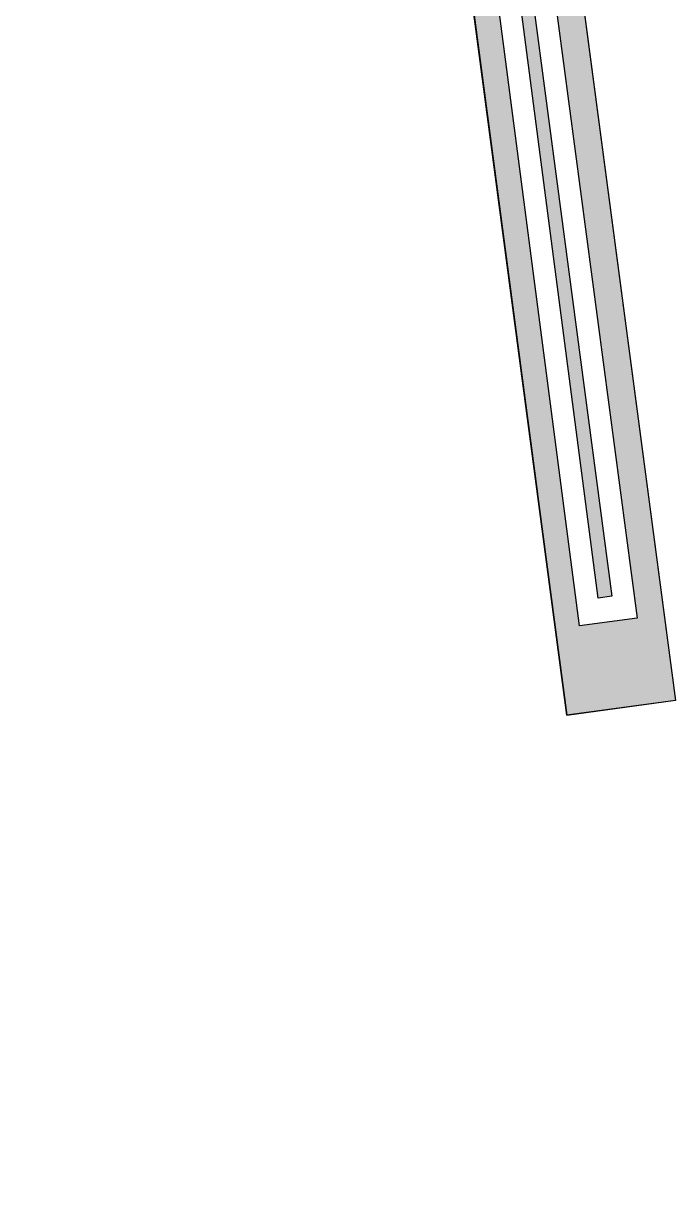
# Model space of a CAD drawing. Extents: x 24214 to 26635, y 31988 to 38688.
# Drawn here: x 25790.3 to 25909.2, y 34640.5 to 34853.6 of the extents above; entities that cross this region are included whole.
import ezdxf

# ---------------------------------------------------------------- set-up
doc = ezdxf.new("R2010")
doc.units = 0
doc.header["$MEASUREMENT"] = 0
doc.layers.add('Leica_3DDisto_2D', color=5, linetype='Continuous')

msp = doc.modelspace()

# ---------------------------------------------------------------- hatches: boundary and pattern name
at = {"linetype": 'ByBlock', "transparency": 33554495}
h = msp.add_hatch(color=254, dxfattribs=at)
h.paths.add_polyline_path([(25867.1765, 35046.91824), (25847.29459, 35044.70745), (25889.34938, 34727.53665), (25909.17272, 34730.18913)])
h.paths.add_polyline_path([(25852.99056, 35039.70745), (25862.93152, 35040.81285), (25902.13975, 34745.19145), (25891.664, 34743.79053)], flags=16)
h.paths.add_polyline_path([(25857.54734, 35035.70745), (25859.58421, 35035.70745), (25897.57437, 34749.19145), (25895.03645, 34748.85266)], flags=0)
msp.add_hatch(color=4, dxfattribs=at).paths.add_polyline_path([(25859.58421, 35035.70745), (25857.54734, 35035.70745), (25895.03645, 34748.85266), (25897.57437, 34749.19145)])

# ---------------------------------------------------------------- linework, layer by layer
at = {"linetype": 'ByBlock'}
for p in [(25889.34938, 34727.53665), (25889.34938, 34727.58197)]:
    msp.add_line(p, (25909.17272, 34730.23446), dxfattribs=at)
for points in [[(24928.42738, 34608.08474), (25356.29671, 34662.63377), (25356.29671, 34648.30981), (25472.89841, 34661.94209), (25418.30057, 35017.12817), (25864.54705, 35066.74913), (25909.17272, 34730.18913)], [(25847.29459, 35044.70745), (25867.1765, 35046.91824), (25909.17272, 34730.18913), (25889.34938, 34727.53665), (25847.29459, 35044.70745)], [(24930.95671, 34588.24532), (25336.29671, 34639.92209), (25336.29671, 34625.83532), (25495.81671, 34644.48532), (25441.23671, 34999.55532), (25847.29459, 35044.70745), (25889.34938, 34727.53665)]]:
    msp.add_lwpolyline(points, dxfattribs=at)
at = {"color": 5, "linetype": 'ByBlock'}
for points in [[(25852.99056, 35039.70745), (25862.93152, 35040.81285), (25902.13975, 34745.19145), (25891.664, 34743.79053)], [(25857.54734, 35035.70745), (25859.58421, 35035.70745), (25897.57437, 34749.19145), (25895.03645, 34748.85266)]]:
    msp.add_lwpolyline(points, close=True, dxfattribs=at)
at = {"layer": 'Leica_3DDisto_2D'}
msp.add_line((25847.29459, 35044.70745), (25883.99065, 34767.95138), dxfattribs=at)

doc.saveas('drawing.dxf')
